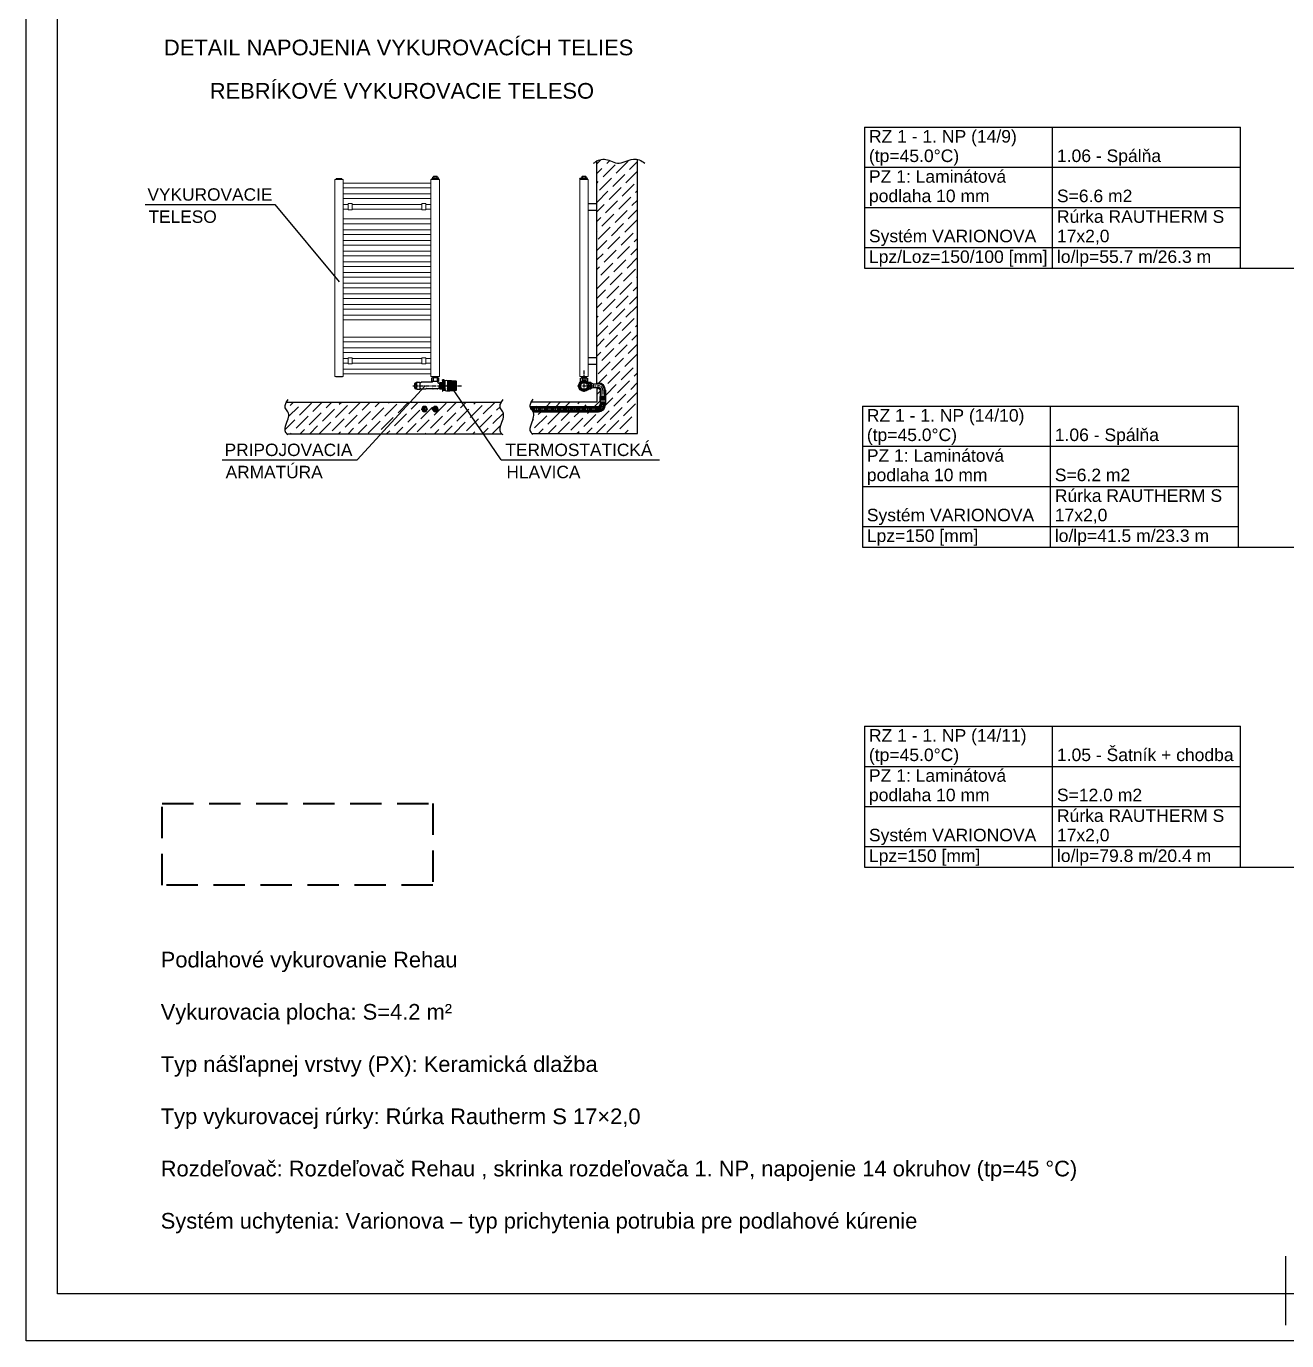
# Model space of a CAD drawing. Header units: millimetres. Extents: x 1046 to 74297, y -4150 to 54562.
# Drawn here: x 1046 to 11103, y 1145 to 11631 of the extents above; entities that cross this region are included whole.
import ezdxf

# ---------------------------------------------------------------- set-up
doc = ezdxf.new("R2010")
doc.units = ezdxf.units.MM
for name, pattern in [('DASH', [75, 50, -25]), ('STŘEDOVÁ', [50.8, 31.75, -6.35, 6.35, -6.35]), ('Čárkovaná', [325, 200, -125])]:
    doc.linetypes.add(name, pattern=pattern)
doc.layers.add('-architekti rozpiska', color=7, linetype='Continuous', lineweight=9)
doc.layers.add('UK_PRIVOD', color=1, linetype='Continuous', lineweight=50)
doc.layers.add('NETLAC', color=6, linetype='Continuous', plot=False)
for name, color, linetype in [('OKRAJOV__DILAT_CIA_PDL', 2, 'Continuous'), ('TABU_KY', 7, 'Continuous'), ('uk_os', 8, 'STŘEDOVÁ'), ('uk_spiatocka', 5, 'Čárkovaná')]:
    doc.layers.add(name, color=color, linetype=linetype)
doc.styles.add('ARIAL', font='arial.ttf')
doc.styles.get("Standard").update_dxf_attribs({"font": 'arial.ttf'})

# ---------------------------------------------------------------- blocks, each defined once
blk = doc.blocks.new('A$Cacebdfa7')
at = {"layer": 'TABU_KY', "color": 5}
for p, q in [((17, 10556), (3017, 10556)), ((1517, 10236), (1517, 10556)), ((17, 10236), (3017, 10236)), ((1517, 9916), (1517, 10236)), ((17, 9916), (3017, 9916)), ((1517, 9596), (1517, 9916)), ((17, 9596), (3017, 9596)), ((1517, 9431), (1517, 9596)), ((3017, 9431), (5217, 9431)), ((0, 8330), (3000, 8330)), ((1500, 8010), (1500, 8330)), ((0, 8010), (3000, 8010)), ((1500, 7690), (1500, 8010)), ((0, 7690), (3000, 7690)), ((1500, 7370), (1500, 7690)), ((0, 7370), (3000, 7370)), ((1500, 7205), (1500, 7370)), ((3000, 7205), (5599, 7205)), ((17, 5777), (3017, 5777)), ((1517, 5457), (1517, 5777)), ((17, 5457), (3017, 5457)), ((1517, 5137), (1517, 5457)), ((17, 5137), (3017, 5137)), ((1517, 4817), (1517, 5137)), ((17, 4817), (3017, 4817)), ((1517, 4652), (1517, 4817)), ((3017, 4652), (5702, 4652))]:
    blk.add_line(p, q, dxfattribs=at)
for points in [[(17, 10556), (17, 9431), (3017, 9431), (3017, 10556)], [(0, 8330), (0, 7205), (3000, 7205), (3000, 8330)], [(17, 5777), (17, 4652), (3017, 4652), (3017, 5777)]]:
    blk.add_lwpolyline(points, dxfattribs=at)
at = {"layer": 'TABU_KY', "color": 160, "style": 'ARIAL'}
for s, p in [('RZ 1 - 1. NP (14/9) ', (52, 10433)), ('(tp=45.0°C)', (52, 10278)), ('1.06 - Spálňa', (1552, 10278)), ('PZ 1: Laminátová', (52, 10113)), ('podlaha 10 mm', (52, 9958)), ('S=6.6 m2', (1552, 9958)), ('Rúrka RAUTHERM S', (1552, 9793)), ('Systém VARIONOVA', (52, 9638)), ('17x2,0', (1552, 9638)), ('Lpz/Loz=150/100 [mm]', (52, 9473)), ('lo/lp=55.7 m/26.3 m', (1552, 9473)), ('RZ 1 - 1. NP (14/10) ', (35, 8207)), ('(tp=45.0°C)', (35, 8052)), ('1.06 - Spálňa', (1535, 8052)), ('PZ 1: Laminátová', (35, 7887)), ('podlaha 10 mm', (35, 7732)), ('S=6.2 m2', (1535, 7732)), ('Rúrka RAUTHERM S', (1535, 7567)), ('Systém VARIONOVA', (35, 7412)), ('17x2,0', (1535, 7412)), ('Lpz=150 [mm]', (35, 7247)), ('lo/lp=41.5 m/23.3 m', (1535, 7247)), ('RZ 1 - 1. NP (14/11) ', (52, 5654)), ('(tp=45.0°C)', (52, 5499)), ('1.05 - Šatník + chodba', (1552, 5499)), ('PZ 1: Laminátová', (52, 5334)), ('podlaha 10 mm', (52, 5179)), ('S=12.0 m2', (1552, 5179)), ('Rúrka RAUTHERM S', (1552, 5014)), ('Systém VARIONOVA', (52, 4859)), ('17x2,0', (1552, 4859)), ('Lpz=150 [mm]', (52, 4694)), ('lo/lp=79.8 m/20.4 m', (1552, 4694))]:
    blk.add_text(s, height=100, dxfattribs=at).set_placement(p)

msp = doc.modelspace()

# ---------------------------------------------------------------- linework, layer by layer
for p, q in [((5598.2, 10533.1), (5631, 10565.9)), ((5598.2, 8777.7), (5598.2, 10559.7)), ((5598.2, 10456.4), (5638.8, 10497)), ((5648.4, 10430), (5744.2, 10525.8)), ((5677.1, 10535.3), (5702.2, 10560.4)), ((5753.7, 10458.7), (5849.5, 10554.5)), ((5859.1, 10487.4), (5923.2, 10551.6)), ((5923.2, 8382.4), (5923.2, 10568.4)), ((5598.2, 10379.8), (5610.1, 10391.7)), ((5619.6, 10324.6), (5715.4, 10420.4)), ((5725, 10353.3), (5820.8, 10449.1)), ((5830.4, 10382.1), (5923.2, 10474.9)), ((5598.2, 10226.5), (5686.7, 10315)), ((5696.3, 10248), (5792.1, 10343.8)), ((5801.6, 10276.7), (5897.4, 10372.5)), ((5907, 10305.4), (5923.2, 10321.7)), ((1994.3, 10209.7), (3028, 10209.7)), ((3028, 10209.7), (3541.4, 9591.6)), ((5529.9, 10216.5), (5598.2, 10216.5)), ((5598.2, 10149.9), (5658, 10209.7)), ((5667.5, 10142.6), (5763.3, 10238.4)), ((5772.9, 10171.3), (5868.7, 10267.1)), ((5878.3, 10200.1), (5923.2, 10245)), ((5529.9, 10165.3), (5598.2, 10165.3)), ((5598.2, 10073.3), (5629.2, 10104.3)), ((5638.8, 10037.2), (5734.6, 10133)), ((5744.2, 10066), (5840, 10161.8)), ((5820.8, 9989.3), (5916.6, 10085.1)), ((5849.5, 10094.7), (5923.2, 10168.4)), ((5598.2, 9996.6), (5600.5, 9998.9)), ((5610.1, 9931.9), (5705.8, 10027.7)), ((5715.4, 9960.6), (5811.2, 10056.4)), ((5792.1, 9884), (5887.8, 9979.8)), ((5598.2, 9843.4), (5677.1, 9922.3)), ((5686.7, 9855.2), (5782.5, 9951)), ((5763.3, 9778.6), (5859.1, 9874.4)), ((5868.7, 9807.3), (5923.2, 9861.9)), ((5897.4, 9912.7), (5923.2, 9938.5)), ((5598.2, 9766.7), (5648.4, 9816.9)), ((5658, 9749.9), (5753.7, 9845.7)), ((5734.6, 9673.2), (5830.4, 9769)), ((5840, 9702), (5923.2, 9785.3)), ((5598.2, 9690.1), (5619.6, 9711.6)), ((5629.2, 9644.5), (5725, 9740.3)), ((5705.8, 9567.9), (5801.6, 9663.7)), ((5811.2, 9596.6), (5907, 9692.4)), ((5600.5, 9539.1), (5696.3, 9634.9)), ((5677.1, 9462.5), (5772.9, 9558.3)), ((5782.5, 9491.2), (5878.3, 9587)), ((5887.8, 9520), (5923.2, 9555.4)), ((5916.6, 9625.3), (5923.2, 9632)), ((5598.2, 9460.2), (5667.5, 9529.6)), ((5648.4, 9357.1), (5744.2, 9452.9)), ((5753.7, 9385.9), (5849.5, 9481.7)), ((5859.1, 9414.6), (5923.2, 9478.7)), ((5598.2, 9383.6), (5638.8, 9424.2)), ((5619.6, 9251.8), (5715.4, 9347.6)), ((5725, 9280.5), (5820.8, 9376.3)), ((5830.4, 9309.2), (5923.2, 9402.1)), ((5598.2, 9307), (5610.1, 9318.8)), ((5598.2, 9153.7), (5686.7, 9242.2)), ((5696.3, 9175.1), (5792.1, 9270.9)), ((5801.6, 9203.9), (5897.4, 9299.7)), ((5907, 9232.6), (5923.2, 9248.8)), ((5598.2, 9077.1), (5658, 9136.8)), ((5667.5, 9069.8), (5763.3, 9165.6)), ((5772.9, 9098.5), (5868.7, 9194.3)), ((5878.3, 9127.2), (5923.2, 9172.2)), ((5598.2, 9000.4), (5629.2, 9031.4)), ((5638.8, 8964.4), (5734.6, 9060.2)), ((5744.2, 8993.1), (5840, 9088.9)), ((5849.5, 9021.9), (5923.2, 9095.6)), ((5529.9, 8987.7), (5598.2, 8987.7)), ((5529.9, 8936.5), (5598.2, 8936.5)), ((5598.2, 8923.8), (5600.5, 8926.1)), ((5610.1, 8859), (5705.8, 8954.8)), ((5715.4, 8887.8), (5811.2, 8983.6)), ((5820.8, 8916.5), (5916.6, 9012.3)), ((5612.2, 8784.5), (5677.1, 8849.4)), ((5686.7, 8782.4), (5782.5, 8878.2)), ((5792.1, 8811.1), (5887.8, 8906.9)), ((5897.4, 8839.9), (5923.2, 8865.7)), ((3685.5, 8172.5), (4227.8, 8763.2)), ((4835.8, 8172.5), (4430.5, 8766)), ((5598.2, 8784.5), (5611.1, 8784.5)), ((5598.2, 8748.7), (5598.2, 8632.2)), ((5598.2, 8741.8), (5611.1, 8741.8)), ((5598.2, 8693.9), (5623.9, 8719.6)), ((5623.9, 8729), (5623.9, 8611.3)), ((5666.6, 8685.6), (5753.7, 8772.8)), ((5666.6, 8729), (5666.6, 8611.3)), ((5763.3, 8705.8), (5859.1, 8801.6)), ((5840, 8629.1), (5923.2, 8712.4)), ((5868.7, 8734.5), (5923.2, 8789)), ((3121.1, 8632.2), (4202.3, 8632.2)), ((3150.5, 8605.8), (3176.9, 8632.2)), ((3227.2, 8529.2), (3322.9, 8625)), ((3332.5, 8557.9), (3406.8, 8632.2)), ((3437.9, 8586.7), (3483.5, 8632.2)), ((3514.5, 8510), (3610.3, 8605.8)), ((3543.3, 8615.4), (3560.1, 8632.2)), ((3619.9, 8538.8), (3713.3, 8632.2)), ((3725.3, 8567.5), (3790, 8632.2)), ((3830.6, 8596.2), (3866.6, 8632.2)), ((3907.3, 8519.6), (4003.1, 8615.4)), ((3936, 8625), (3943.2, 8632.2)), ((4012.6, 8548.4), (4096.5, 8632.2)), ((4118, 8577.1), (4173.1, 8632.2)), ((4202.3, 8632.2), (4836.1, 8632.2)), ((4245, 8627.5), (4249.8, 8632.2)), ((4300, 8529.2), (4395.8, 8625)), ((4405.4, 8557.9), (4479.7, 8632.2)), ((4510.7, 8586.7), (4556.3, 8632.2)), ((4587.4, 8510), (4683.2, 8605.8)), ((4616.1, 8615.4), (4632.9, 8632.2)), ((4692.7, 8538.8), (4786.2, 8632.2)), ((5066.6, 8598.5), (5611.1, 8598.5)), ((5073.8, 8629.3), (5076.7, 8632.2)), ((5598.2, 8632.2), (5075.2, 8632.2)), ((5119.7, 8598.5), (5121.5, 8600.4)), ((5196.3, 8598.5), (5226.9, 8629.1)), ((5272.9, 8598.5), (5306.6, 8632.2)), ((5349.6, 8598.5), (5383.3, 8632.2)), ((5447.2, 8619.6), (5459.9, 8632.2)), ((5502.8, 8598.5), (5514.3, 8610)), ((5579.4, 8598.5), (5619.6, 8638.7)), ((5666.5, 8608.9), (5725, 8667.4)), ((5734.6, 8600.4), (5830.4, 8696.2)), ((5811.2, 8523.8), (5907, 8619.6)), ((3139.5, 8518.2), (3217.6, 8596.2)), ((3198.4, 8423.8), (3294.2, 8519.6)), ((3303.8, 8452.6), (3399.6, 8548.4)), ((3409.2, 8481.3), (3504.9, 8577.1)), ((3485.8, 8404.7), (3581.6, 8500.5)), ((3591.2, 8433.4), (3686.9, 8529.2)), ((3696.5, 8462.1), (3792.3, 8557.9)), ((3801.9, 8490.9), (3897.7, 8586.7)), ((3878.5, 8414.2), (3974.3, 8510)), ((3983.9, 8443), (4079.7, 8538.8)), ((4089.3, 8471.7), (4185.1, 8567.5)), ((4194.6, 8500.5), (4287.7, 8593.5)), ((4271.3, 8423.8), (4367.1, 8519.6)), ((4376.6, 8452.6), (4472.4, 8548.4)), ((4482, 8481.3), (4577.8, 8577.1)), ((4558.6, 8404.7), (4654.4, 8500.5)), ((4664, 8433.4), (4759.8, 8529.2)), ((4769.4, 8462.1), (4852.7, 8545.5)), ((4798.1, 8567.5), (4826, 8595.4)), ((5087.2, 8489.4), (5092.8, 8495)), ((5090.7, 8555.9), (5611.1, 8555.9)), ((5102.4, 8428), (5198.2, 8523.8)), ((5131.1, 8533.3), (5153.6, 8555.9)), ((5207.7, 8456.7), (5303.5, 8552.5)), ((5313.1, 8485.5), (5383.5, 8555.9)), ((5389.7, 8408.8), (5485.5, 8504.6)), ((5418.5, 8514.2), (5460.1, 8555.9)), ((5495.1, 8437.6), (5590.9, 8533.3)), ((5523.8, 8542.9), (5536.8, 8555.9)), ((5600.5, 8466.3), (5696.3, 8562.1)), ((5705.8, 8495), (5801.6, 8590.8)), ((5782.5, 8418.4), (5878.3, 8514.2)), ((3112.4, 8414.4), (3188.8, 8490.9)), ((3230.6, 8379.4), (3265.5, 8414.2)), ((3307.3, 8379.4), (3370.8, 8443)), ((3383.9, 8379.4), (3476.2, 8471.7)), ((3537.2, 8379.4), (3552.8, 8395.1)), ((3613.8, 8379.4), (3658.2, 8423.8)), ((3690.4, 8379.4), (3763.6, 8452.6)), ((3773.2, 8385.5), (3868.9, 8481.3)), ((3920.3, 8379.4), (3945.6, 8404.7)), ((3996.9, 8379.4), (4050.9, 8433.4)), ((4073.6, 8379.4), (4156.3, 8462.1)), ((4165.9, 8395.1), (4261.7, 8490.9)), ((4303.5, 8379.4), (4338.3, 8414.2)), ((4380.1, 8379.4), (4443.7, 8443)), ((4456.7, 8379.4), (4549.1, 8471.7)), ((4610, 8379.4), (4625.7, 8395.1)), ((4686.6, 8379.4), (4731, 8423.8)), ((4763.3, 8379.4), (4832.8, 8448.9)), ((5133.4, 8382.4), (5169.4, 8418.4)), ((5210, 8382.4), (5274.8, 8447.1)), ((5286.7, 8382.4), (5380.2, 8475.9)), ((5439.9, 8382.4), (5456.8, 8399.2)), ((5516.6, 8382.4), (5562.2, 8428)), ((5593.2, 8382.4), (5667.5, 8456.7)), ((5677.1, 8389.7), (5772.9, 8485.5)), ((5823.1, 8382.4), (5849.5, 8408.8)), ((3122, 8379.4), (4837.5, 8379.4)), ((3154, 8379.4), (3160.1, 8385.5)), ((4226.8, 8379.4), (4232.9, 8385.5)), ((5078.1, 8382.4), (5923.2, 8382.4)), ((2609.8, 8172.5), (3685.5, 8172.5)), ((4835.8, 8172.5), (6098, 8172.5)), ((11096.1, 1270), (11096.1, 1820))]:
    msp.add_line(p, q)
at = {"color": 3, "lineweight": 18}
for p, q in [((3575.1, 10407.7), (3506.9, 10407.7)), ((3506.9, 10407.7), (3506.9, 8837.6)), ((3575.1, 8837.6), (3575.1, 10407.7)), ((4343.1, 10407.7), (4274.9, 10407.7)), ((4274.9, 10407.7), (4274.9, 8837.6)), ((4343.1, 8837.6), (4343.1, 10407.7)), ((5529.9, 10407.7), (5461.7, 10407.7)), ((5461.7, 10407.7), (5461.7, 8837.6)), ((5529.9, 8837.6), (5529.9, 10407.7)), ((4274.9, 10380.3), (3575.1, 10380.3)), ((3575.1, 10380.3), (3575.1, 10342.8)), ((3575.1, 10342.8), (4274.9, 10342.8)), ((4274.9, 10295), (3575.1, 10295)), ((3575.1, 10295), (3575.1, 10257.4)), ((4274.9, 10342.8), (4274.9, 10380.3)), ((4274.9, 10257.4), (4274.9, 10295)), ((3575.1, 10257.4), (4274.9, 10257.4)), ((3615.5, 10209.7), (3575.1, 10209.7)), ((3575.1, 10209.7), (3575.1, 10172.1)), ((3575.1, 10172.1), (3615.5, 10172.1)), ((4202.7, 10209.7), (3647.3, 10209.7)), ((3647.3, 10172.1), (4202.7, 10172.1)), ((4274.9, 10209.7), (4234.5, 10209.7)), ((4234.5, 10172.1), (4274.9, 10172.1)), ((4274.9, 10172.1), (4274.9, 10209.7)), ((4274.9, 10093.6), (3575.1, 10093.6)), ((3575.1, 10093.6), (3575.1, 10056.1)), ((4274.9, 10056.1), (4274.9, 10093.6)), ((3575.1, 10056.1), (4274.9, 10056.1)), ((4274.9, 10008.3), (3575.1, 10008.3)), ((3575.1, 10008.3), (3575.1, 9970.7)), ((3575.1, 9970.7), (4274.9, 9970.7)), ((4274.9, 9970.7), (4274.9, 10008.3)), ((4274.9, 9922.9), (3575.1, 9922.9)), ((3575.1, 9922.9), (3575.1, 9885.4)), ((3575.1, 9885.4), (4274.9, 9885.4)), ((4274.9, 9885.4), (4274.9, 9922.9)), ((4274.9, 9837.6), (3575.1, 9837.6)), ((3575.1, 9837.6), (3575.1, 9800.1)), ((3575.1, 9800.1), (4274.9, 9800.1)), ((4274.9, 9752.3), (3575.1, 9752.3)), ((3575.1, 9752.3), (3575.1, 9714.7)), ((4274.9, 9800.1), (4274.9, 9837.6)), ((4274.9, 9714.7), (4274.9, 9752.3)), ((3575.1, 9714.7), (4274.9, 9714.7)), ((4274.9, 9666.9), (3575.1, 9666.9)), ((3575.1, 9666.9), (3575.1, 9629.4)), ((4274.9, 9629.4), (4274.9, 9666.9)), ((3575.1, 9629.4), (4274.9, 9629.4)), ((4274.9, 9581.6), (3575.1, 9581.6)), ((3575.1, 9581.6), (3575.1, 9544.1)), ((3575.1, 9544.1), (4274.9, 9544.1)), ((4274.9, 9544.1), (4274.9, 9581.6)), ((4274.9, 9496.3), (3575.1, 9496.3)), ((3575.1, 9496.3), (3575.1, 9458.7)), ((3575.1, 9458.7), (4274.9, 9458.7)), ((4274.9, 9458.7), (4274.9, 9496.3)), ((4274.9, 9410.9), (3575.1, 9410.9)), ((3575.1, 9410.9), (3575.1, 9373.4)), ((3575.1, 9373.4), (4274.9, 9373.4)), ((4274.9, 9373.4), (4274.9, 9410.9)), ((4274.9, 9325.6), (3575.1, 9325.6)), ((3575.1, 9325.6), (3575.1, 9288.1)), ((3575.1, 9288.1), (4274.9, 9288.1)), ((4274.9, 9288.1), (4274.9, 9325.6)), ((4274.9, 9151.6), (3575.1, 9151.6)), ((3575.1, 9151.6), (3575.1, 9114)), ((4274.9, 9114), (4274.9, 9151.6)), ((3575.1, 9114), (4274.9, 9114)), ((4274.9, 9066.2), (3575.1, 9066.2)), ((3575.1, 9066.2), (3575.1, 9028.7)), ((3575.1, 9028.7), (4274.9, 9028.7)), ((4274.9, 9028.7), (4274.9, 9066.2)), ((3615.5, 8980.9), (3575.1, 8980.9)), ((3575.1, 8980.9), (3575.1, 8943.3)), ((3575.1, 8943.3), (3615.5, 8943.3)), ((4202.7, 8980.9), (3647.3, 8980.9)), ((3647.3, 8943.3), (4202.7, 8943.3)), ((4274.9, 8980.9), (4234.5, 8980.9)), ((4234.5, 8943.3), (4274.9, 8943.3)), ((4274.9, 8943.3), (4274.9, 8980.9)), ((3506.9, 8837.6), (3575.1, 8837.6)), ((4274.9, 8895.6), (3575.1, 8895.6)), ((3575.1, 8895.6), (3575.1, 8858)), ((3575.1, 8858), (4274.9, 8858)), ((4274.9, 8858), (4274.9, 8895.6)), ((4274.9, 8837.6), (4343.1, 8837.6)), ((5461.7, 8837.6), (5529.9, 8837.6))]:
    msp.add_line(p, q, dxfattribs=at)
at = {"color": 5, "lineweight": 18}
for p, q in [((3568, 10410), (3514.9, 10410)), ((3514.9, 10410), (3514.9, 10408.2)), ((3514.9, 10408.2), (3568, 10408.2)), ((3563.4, 10417), (3519.5, 10417)), ((3519.5, 10417), (3519.5, 10410)), ((3519.5, 10410), (3563.4, 10410)), ((3529.1, 10417), (3529.1, 10410)), ((3553.7, 10417), (3553.7, 10410)), ((3563.4, 10410), (3563.4, 10417)), ((3568, 10408.2), (3568, 10410)), ((4336.7, 10416.3), (4282.2, 10416.3)), ((4282.2, 10416.3), (4282.2, 10410)), ((4282.2, 10410), (4336.7, 10410)), ((4336, 10410), (4282.9, 10410)), ((4282.9, 10410), (4282.9, 10408.2)), ((4282.9, 10408.2), (4336, 10408.2)), ((4331.4, 10428.2), (4287.5, 10428.2)), ((4287.5, 10428.2), (4287.5, 10416.3)), ((4287.5, 10416.3), (4331.4, 10416.3)), ((4324.4, 10434.2), (4294.4, 10434.2)), ((4294.4, 10434.2), (4294.4, 10428.2)), ((4294.4, 10428.2), (4324.4, 10428.2)), ((4295.4, 10434.2), (4295.4, 10428.2)), ((4296.5, 10434.2), (4296.5, 10428.2)), ((4297.1, 10428.2), (4297.1, 10416.3)), ((4297.5, 10434.2), (4297.5, 10428.2)), ((4298.5, 10434.2), (4298.5, 10428.2)), ((4299.5, 10434.2), (4299.5, 10428.2)), ((4300.5, 10434.2), (4300.5, 10428.2)), ((4301.5, 10434.2), (4301.5, 10428.2)), ((4302.5, 10434.2), (4302.5, 10428.2)), ((4303.5, 10434.2), (4303.5, 10428.2)), ((4304.5, 10434.2), (4304.5, 10428.2)), ((4305.5, 10434.2), (4305.5, 10428.2)), ((4306.5, 10434.2), (4306.5, 10428.2)), ((4307.5, 10434.2), (4307.5, 10428.2)), ((4308.5, 10434.2), (4308.5, 10428.2)), ((4309.5, 10434.2), (4309.5, 10428.2)), ((4310.6, 10434.2), (4310.6, 10428.2)), ((4311.6, 10434.2), (4311.6, 10428.2)), ((4312.6, 10434.2), (4312.6, 10428.2)), ((4313.6, 10434.2), (4313.6, 10428.2)), ((4314.6, 10434.2), (4314.6, 10428.2)), ((4315.6, 10434.2), (4315.6, 10428.2)), ((4316.6, 10434.2), (4316.6, 10428.2)), ((4317.6, 10434.2), (4317.6, 10428.2)), ((4318.6, 10434.2), (4318.6, 10428.2)), ((4319.6, 10434.2), (4319.6, 10428.2)), ((4320.6, 10434.2), (4320.6, 10428.2)), ((4321.6, 10434.2), (4321.6, 10428.2)), ((4321.7, 10428.2), (4321.7, 10416.3)), ((4322.6, 10434.2), (4322.6, 10428.2)), ((4323.6, 10434.2), (4323.6, 10428.2)), ((4324.4, 10428.2), (4324.4, 10434.2)), ((4331.4, 10416.3), (4331.4, 10428.2)), ((4336, 10408.2), (4336, 10410)), ((4336.7, 10410), (4336.7, 10416.3))]:
    msp.add_line(p, q, dxfattribs=at)
at = {"color": 172, "lineweight": 18}
for p, q in [((5460.3, 10414.9), (5462.4, 10419.2)), ((5469, 10410.8), (5460.3, 10414.9)), ((5462.4, 10419.2), (5469, 10416.1)), ((5523.5, 10416.3), (5469, 10416.3)), ((5469, 10416.3), (5469, 10410)), ((5469, 10410), (5523.5, 10410)), ((5522.8, 10410), (5469.7, 10410)), ((5469.7, 10410), (5469.7, 10408.2)), ((5469.7, 10408.2), (5522.8, 10408.2)), ((5518.2, 10428.2), (5474.3, 10428.2)), ((5474.3, 10428.2), (5474.3, 10416.3)), ((5474.3, 10416.3), (5518.2, 10416.3)), ((5511.2, 10434.2), (5481.2, 10434.2)), ((5481.2, 10434.2), (5481.2, 10428.2)), ((5481.2, 10428.2), (5511.2, 10428.2)), ((5482.2, 10434.2), (5482.2, 10428.2)), ((5483.3, 10434.2), (5483.3, 10428.2)), ((5483.9, 10428.2), (5483.9, 10416.3)), ((5484.3, 10434.2), (5484.3, 10428.2)), ((5485.3, 10434.2), (5485.3, 10428.2)), ((5486.3, 10434.2), (5486.3, 10428.2)), ((5487.3, 10434.2), (5487.3, 10428.2)), ((5488.3, 10434.2), (5488.3, 10428.2)), ((5489.3, 10434.2), (5489.3, 10428.2)), ((5490.3, 10434.2), (5490.3, 10428.2)), ((5491.3, 10434.2), (5491.3, 10428.2)), ((5492.3, 10434.2), (5492.3, 10428.2)), ((5493.3, 10434.2), (5493.3, 10428.2)), ((5494.3, 10434.2), (5494.3, 10428.2)), ((5495.3, 10434.2), (5495.3, 10428.2)), ((5496.3, 10434.2), (5496.3, 10428.2)), ((5497.4, 10434.2), (5497.4, 10428.2)), ((5498.4, 10434.2), (5498.4, 10428.2)), ((5499.4, 10434.2), (5499.4, 10428.2)), ((5500.4, 10434.2), (5500.4, 10428.2)), ((5501.4, 10434.2), (5501.4, 10428.2)), ((5502.4, 10434.2), (5502.4, 10428.2)), ((5503.4, 10434.2), (5503.4, 10428.2)), ((5504.4, 10434.2), (5504.4, 10428.2)), ((5505.4, 10434.2), (5505.4, 10428.2)), ((5506.4, 10434.2), (5506.4, 10428.2)), ((5507.4, 10434.2), (5507.4, 10428.2)), ((5508.4, 10434.2), (5508.4, 10428.2)), ((5508.5, 10428.2), (5508.5, 10416.3)), ((5509.4, 10434.2), (5509.4, 10428.2)), ((5510.4, 10434.2), (5510.4, 10428.2)), ((5511.2, 10428.2), (5511.2, 10434.2)), ((5518.2, 10416.3), (5518.2, 10428.2)), ((5522.8, 10408.2), (5522.8, 10410)), ((5523.5, 10410), (5523.5, 10416.3)), ((4282.1, 8825.2), (4335.9, 8825.2)), ((4289.3, 8837.6), (4289.3, 8825.2)), ((4289.3, 8834.7), (4328.7, 8837.6)), ((4289.3, 8831.9), (4328.7, 8834.8)), ((4289.3, 8829.1), (4328.7, 8832)), ((4309, 8837.6), (4309, 8825.2)), ((4328.7, 8837.6), (4328.7, 8825.2)), ((5468.9, 8823.2), (5522.7, 8823.2)), ((5476.1, 8834.7), (5515.5, 8837.6)), ((5476.1, 8837.6), (5476.1, 8823.2)), ((5476.1, 8831.9), (5515.5, 8834.8)), ((5476.1, 8829.1), (5515.5, 8832)), ((5495.8, 8837.6), (5495.8, 8825.2)), ((5515.5, 8837.6), (5515.5, 8823.2)), ((5484.6, 8808), (5507, 8808)), ((5484.6, 8808), (5507, 8808)), ((5484.6, 8805.2), (5484.6, 8808)), ((5507, 8805.2), (5484.6, 8805.2)), ((5495.8, 8805.2), (5495.8, 8808)), ((5507, 8808), (5507, 8805.2))]:
    msp.add_line(p, q, dxfattribs=at)
at = {"lineweight": 18}
for p, q in [((3615.5, 10215.9), (3647.3, 10215.9)), ((3615.5, 10165.8), (3615.5, 10215.9)), ((3647.3, 10215.9), (3647.3, 10165.8)), ((4234.5, 10215.9), (4202.7, 10215.9)), ((4202.7, 10215.9), (4202.7, 10165.8)), ((4234.5, 10165.8), (4234.5, 10215.9)), ((3647.3, 10165.8), (3615.5, 10165.8)), ((4202.7, 10165.8), (4234.5, 10165.8)), ((3615.5, 8987.1), (3647.3, 8987.1)), ((3615.5, 8937.1), (3615.5, 8987.1)), ((3647.3, 8937.1), (3615.5, 8937.1)), ((3647.3, 8987.1), (3647.3, 8937.1)), ((4234.5, 8987.1), (4202.7, 8987.1)), ((4202.7, 8987.1), (4202.7, 8937.1)), ((4202.7, 8937.1), (4234.5, 8937.1)), ((4234.5, 8937.1), (4234.5, 8987.1))]:
    msp.add_line(p, q, dxfattribs=at)
at = {"color": 4, "lineweight": 18}
for p, q in [((3514.9, 8837), (3568, 8837)), ((3514.9, 8835.2), (3514.9, 8837)), ((3568, 8835.2), (3514.9, 8835.2)), ((3519.5, 8835.2), (3563.4, 8835.2)), ((3568, 8837), (3568, 8835.2))]:
    msp.add_line(p, q, dxfattribs=at)
at = {"color": 172}
for p, q in [((4282.1, 8798.3), (4282.1, 8825.2)), ((4293.5, 8825.2), (4293.5, 8798.3)), ((4324.5, 8825.2), (4324.5, 8798.3)), ((4335.9, 8825.2), (4335.9, 8798.3)), ((4381.5, 8809.3), (4367.9, 8809.3)), ((4367.9, 8809.3), (4367.9, 8807.9)), ((4367.9, 8805.5), (4367.9, 8809.3)), ((4367.9, 8809.3), (4369.5, 8809.3)), ((4381.5, 8807.9), (4381.5, 8809.3)), ((5468.9, 8796.3), (5468.9, 8823.2)), ((5480.3, 8823.2), (5480.3, 8800.9)), ((5511.3, 8823.2), (5511.3, 8800.9)), ((5522.7, 8823.2), (5522.7, 8796.3)), ((4145.6, 8744.7), (4145.6, 8781.6)), ((4145.6, 8777.2), (4159.8, 8777.2)), ((4145.6, 8749.2), (4159.8, 8749.2)), ((4150.8, 8786.7), (4159.8, 8786.7)), ((4159.8, 8739.6), (4150.8, 8739.6)), ((4159.8, 8738.4), (4159.8, 8787.9)), ((4159.8, 8786.7), (4159.8, 8739.6)), ((4165, 8793), (4186.3, 8793)), ((4186.3, 8733.3), (4165, 8733.3)), ((4186.3, 8793), (4186.3, 8733.3)), ((4188, 8782.8), (4186.3, 8782.8)), ((4188, 8743.6), (4186.3, 8743.6)), ((4199.9, 8793), (4189.1, 8783.2)), ((4194.8, 8738), (4189.1, 8743.1)), ((4195.9, 8737.6), (4232.3, 8737.6)), ((4202.2, 8793.9), (4285.9, 8793.9)), ((4233.4, 8738), (4237.1, 8741.4)), ((4238.3, 8741.8), (4285.7, 8741.8)), ((4335.9, 8798.3), (4282.1, 8798.3)), ((4290.5, 8738), (4286.8, 8741.4)), ((4289.3, 8797.3), (4289.3, 8798.3)), ((4328, 8737.6), (4291.7, 8737.6)), ((4328.7, 8791), (4328.7, 8798.3)), ((4329.2, 8738), (4334.8, 8743.1)), ((4330.4, 8787.2), (4334.8, 8783.2)), ((4336, 8782.8), (4340.7, 8782.8)), ((4336, 8743.6), (4340.7, 8743.6)), ((4342.4, 8787.7), (4342.4, 8738.6)), ((4362.6, 8787.7), (4342.4, 8787.7)), ((4342.4, 8787.7), (4342.4, 8751.2)), ((4342.4, 8785.3), (4342.4, 8763.2)), ((4362.6, 8780.9), (4342.4, 8780.9)), ((4362.6, 8774), (4342.4, 8774)), ((4362.6, 8767.2), (4342.4, 8767.2)), ((4342.4, 8741.1), (4342.4, 8763.2)), ((4362.6, 8760.3), (4342.4, 8760.3)), ((4362.6, 8753.5), (4342.4, 8753.5)), ((4342.4, 8751.2), (4342.4, 8738.6)), ((4362.6, 8746.6), (4342.4, 8746.6)), ((4362.6, 8739.8), (4342.4, 8739.8)), ((4342.4, 8738.6), (4362.6, 8738.6)), ((4362.6, 8787.7), (4367.9, 8791.6)), ((4362.6, 8738.6), (4362.6, 8787.7)), ((4362.6, 8738.6), (4367.9, 8734.8)), ((4367.9, 8805.5), (4367.9, 8719.7)), ((4367.9, 8719.7), (4369.5, 8719.7)), ((4369.5, 8807.9), (4381.5, 8807.9)), ((4369.5, 8807.9), (4369.5, 8805.5)), ((4369.5, 8719.7), (4369.5, 8805.5)), ((4369.5, 8792.8), (4374.9, 8796.6)), ((4369.5, 8733.6), (4374.9, 8729.7)), ((4401.1, 8805.5), (4374.9, 8802)), ((4374.9, 8802), (4374.9, 8729.7)), ((4374.9, 8724.3), (4374.9, 8796.6)), ((4401.1, 8720.9), (4374.9, 8724.3)), ((4391.6, 8800), (4380.3, 8800)), ((4380.3, 8800), (4380.3, 8799.3)), ((4380.3, 8799.3), (4391.6, 8799.3)), ((4391.6, 8791.8), (4380.3, 8791.8)), ((4380.3, 8791.8), (4380.3, 8791.6)), ((4380.3, 8791.6), (4391.6, 8791.6)), ((4391.6, 8784.2), (4380.3, 8784.2)), ((4380.3, 8784.2), (4380.3, 8783.9)), ((4380.3, 8783.9), (4391.6, 8783.9)), ((4391.6, 8776.5), (4380.3, 8776.5)), ((4380.3, 8776.5), (4380.3, 8776.3)), ((4380.3, 8776.3), (4391.6, 8776.3)), ((4380.3, 8768.8), (4391.6, 8768.8)), ((4380.3, 8768.1), (4380.3, 8768.8)), ((4391.6, 8768.1), (4380.3, 8768.1)), ((4391.6, 8760.7), (4380.3, 8760.7)), ((4380.3, 8760.7), (4380.3, 8760.4)), ((4380.3, 8760.4), (4391.6, 8760.4)), ((4380.3, 8753), (4380.3, 8752.8)), ((4391.6, 8753), (4380.3, 8753)), ((4380.3, 8752.8), (4391.6, 8752.8)), ((4380.3, 8745.3), (4380.3, 8745.1)), ((4391.6, 8745.3), (4380.3, 8745.3)), ((4380.3, 8745.1), (4391.6, 8745.1)), ((4380.3, 8736.9), (4380.3, 8737.7)), ((4380.3, 8737.7), (4391.6, 8737.7)), ((4391.6, 8736.9), (4380.3, 8736.9)), ((4391.6, 8729.5), (4380.3, 8729.5)), ((4380.3, 8729.5), (4380.3, 8729.2)), ((4380.3, 8729.2), (4391.6, 8729.2)), ((4391.6, 8799.3), (4391.6, 8800)), ((4391.6, 8791.6), (4391.6, 8791.8)), ((4391.6, 8783.9), (4391.6, 8784.2)), ((4391.6, 8776.3), (4391.6, 8776.5)), ((4391.6, 8768.8), (4391.6, 8768.1)), ((4391.6, 8760.4), (4391.6, 8760.7)), ((4391.6, 8752.8), (4391.6, 8753)), ((4391.6, 8745.1), (4391.6, 8745.3)), ((4391.6, 8737.7), (4391.6, 8736.9)), ((4391.6, 8729.2), (4391.6, 8729.5)), ((4475.9, 8798.8), (4401.1, 8805.5)), ((4401.1, 8720.9), (4475.9, 8727.6)), ((4406.5, 8804.9), (4406.5, 8798)), ((4406.5, 8798), (4475.4, 8798)), ((4406.5, 8795.3), (4406.5, 8788.2)), ((4406.5, 8795.3), (4475.4, 8795.3)), ((4406.5, 8788.2), (4475.4, 8788.2)), ((4406.5, 8785.5), (4475.4, 8785.5)), ((4406.5, 8785.5), (4406.5, 8778.4)), ((4406.5, 8778.4), (4475.4, 8778.4)), ((4406.5, 8775.8), (4475.4, 8775.8)), ((4406.5, 8775.8), (4406.5, 8768.6)), ((4406.5, 8768.6), (4475.4, 8768.6)), ((4406.5, 8766), (4475.4, 8766)), ((4406.5, 8766), (4406.5, 8758.9)), ((4406.5, 8758.9), (4475.4, 8758.9)), ((4406.5, 8756.2), (4475.4, 8756.2)), ((4406.5, 8756.2), (4406.5, 8749.1)), ((4406.5, 8749.1), (4475.4, 8749.1)), ((4406.5, 8746.4), (4475.4, 8746.4)), ((4406.5, 8746.4), (4406.5, 8739.3)), ((4406.5, 8739.3), (4475.4, 8739.3)), ((4406.5, 8736.7), (4475.4, 8736.7)), ((4406.5, 8736.7), (4406.5, 8729.5)), ((4406.5, 8729.5), (4475.4, 8729.5)), ((4406.5, 8726.9), (4469.7, 8726.9)), ((4406.5, 8726.9), (4406.5, 8721.4)), ((4475.4, 8798), (4475.4, 8798.8)), ((4475.4, 8795.3), (4475.4, 8788.2)), ((4475.4, 8785.5), (4475.4, 8778.4)), ((4475.4, 8775.8), (4475.4, 8768.6)), ((4475.4, 8766), (4475.4, 8758.9)), ((4475.4, 8756.2), (4475.4, 8749.1)), ((4475.4, 8746.4), (4475.4, 8739.3)), ((4475.4, 8736.7), (4475.4, 8729.5)), ((4479.8, 8731.9), (4479.8, 8794.5)), ((5453.3, 8764.6), (5461.8, 8764.6)), ((5453.3, 8757.8), (5461.8, 8757.8)), ((5455.2, 8774.3), (5463.1, 8771)), ((5455.2, 8748.1), (5463.1, 8751.3)), ((5457.8, 8780.6), (5465.7, 8777.3)), ((5457.8, 8741.8), (5465.7, 8745)), ((5463.3, 8788.9), (5469.4, 8782.8)), ((5463.3, 8733.5), (5469.4, 8739.6)), ((5468.1, 8793.7), (5474.2, 8787.6)), ((5468.1, 8728.7), (5474.2, 8734.8)), ((5471.6, 8796.3), (5468.9, 8796.3)), ((5473.5, 8797.6), (5473.6, 8797.6)), ((5476.4, 8799.2), (5479.6, 8791.3)), ((5476.4, 8723.2), (5479.6, 8731.1)), ((5482.7, 8801.8), (5486, 8793.9)), ((5482.7, 8720.6), (5486, 8728.5)), ((5484.6, 8802.4), (5484.6, 8808)), ((5492.4, 8803.7), (5492.4, 8795.2)), ((5492.4, 8718.7), (5492.4, 8727.2)), ((5499.2, 8803.7), (5499.2, 8795.2)), ((5499.2, 8718.7), (5499.2, 8727.2)), ((5508.9, 8801.8), (5505.6, 8793.9)), ((5508.9, 8720.6), (5505.6, 8728.5)), ((5507, 8808), (5507, 8802.4)), ((5515.2, 8799.2), (5511.9, 8791.3)), ((5515.2, 8723.2), (5511.9, 8731.1)), ((5523.5, 8793.7), (5517.4, 8787.6)), ((5523.5, 8728.7), (5517.4, 8734.8)), ((5522.7, 8796.3), (5520, 8796.3)), ((5528.3, 8788.9), (5522.2, 8782.8)), ((5528.3, 8733.5), (5522.2, 8739.6)), ((5533.8, 8780.6), (5525.9, 8777.3)), ((5533.8, 8741.8), (5525.9, 8745)), ((5536.4, 8774.3), (5528.5, 8771)), ((5536.4, 8748.1), (5528.5, 8751.3)), ((5529.5, 8787.4), (5530.1, 8788.6)), ((5529.6, 8787.2), (5529.6, 8787.4)), ((5538.3, 8764.6), (5529.8, 8764.6)), ((5538.3, 8757.8), (5529.8, 8757.8)), ((5549.9, 8789.1), (5531.3, 8789.1)), ((5531.3, 8737.9), (5549.9, 8737.9)), ((5549.9, 8779.4), (5534.4, 8779.4)), ((5536.3, 8747.7), (5549.9, 8747.7)), ((5552.6, 8785.8), (5551.1, 8788.6)), ((5552.6, 8740.6), (5551.1, 8738.4)), ((5551.6, 8781.1), (5551.6, 8787.4)), ((5551.6, 8749.4), (5551.6, 8777.7)), ((5551.6, 8739.6), (5551.6, 8746)), ((5552.6, 8785.8), (5568.9, 8777.7)), ((5552.6, 8785.8), (5552.6, 8740.6)), ((5568.9, 8748.7), (5552.6, 8740.6)), ((5568.9, 8777.7), (5568.9, 8748.7)), ((5568.9, 8777.7), (5611.1, 8777.7)), ((5568.9, 8748.7), (5611.1, 8748.7)), ((5630.7, 8729), (5630.7, 8677)), ((5659.7, 8729), (5659.7, 8677)), ((5623.9, 8677), (5666.6, 8677)), ((5623.9, 8669.4), (5623.9, 8677)), ((5666.6, 8669.4), (5623.9, 8669.4)), ((5623.9, 8667.7), (5666.6, 8667.7)), ((5623.9, 8631.8), (5623.9, 8667.7)), ((5666.6, 8655.1), (5623.9, 8655.1)), ((5623.9, 8655.1), (5623.9, 8649.7)), ((5623.9, 8649.7), (5666.6, 8649.7)), ((5666.6, 8631.8), (5623.9, 8631.8)), ((5630.7, 8669.4), (5630.7, 8667.7)), ((5645.2, 8669.4), (5645.2, 8667.7)), ((5659.7, 8669.4), (5659.7, 8667.7)), ((5666.6, 8677), (5666.6, 8669.4)), ((5666.6, 8667.7), (5666.6, 8631.8)), ((5666.6, 8649.7), (5666.6, 8655.1))]:
    msp.add_line(p, q, dxfattribs=at)
msp.add_lwpolyline([(1296.1, 21770), (42546.1, 21770), (42546.1, 1520), (1296.1, 1520)], close=True)
at = {"color": 5, "lineweight": 18}
msp.add_circle((4309.4, 10413.2), 2.35, dxfattribs=at)
at = {"color": 172}
for radius in [42.7, 27.4]:
    msp.add_circle((5495.8, 8761.2), radius, dxfattribs=at)
for centre, radius, start, end in [((4150.8, 8781.6), 5.12, 90, 180), ((4150.8, 8744.7), 5.12, 180, 270), ((4165, 8787.9), 5.12, 90, 180), ((4165, 8738.4), 5.12, 180, 270), ((4188, 8784.5), 1.71, 270, 312.17748), ((4188, 8741.9), 1.71, 47.82252, 90), ((4195.9, 8739.3), 1.71, 227.82252, 270), ((4202.2, 8790.5), 3.41, 90, 132.17748), ((4232.3, 8739.3), 1.71, 270, 312.17748), ((4238.3, 8740.1), 1.71, 90, 132.17748), ((4285.7, 8740.1), 1.71, 47.82252, 90), ((4285.9, 8797.3), 3.41, 270, 0), ((4291.7, 8739.3), 1.71, 227.82252, 270), ((4328, 8739.3), 1.71, 270, 312.17748), ((4333.8, 8791), 5.12, 180, 227.82252), ((4336, 8784.5), 1.71, 227.82252, 270), ((4336, 8741.9), 1.71, 90, 132.17748), ((4340.7, 8781.1), 1.71, 0, 90), ((4340.7, 8745.3), 1.71, 270, 0), ((4475.5, 8794.5), 4.31, 0, 84.51524), ((4475.5, 8731.9), 4.31, 275.48476, 0), ((5495.8, 8761.2), 34.1, 163.23845, 174.26227), ((5495.8, 8761.2), 34.1, 185.73773, 196.76155), ((5495.8, 8761.2), 34.1, 140.73889, 151.7613), ((5495.8, 8761.2), 34.1, 208.2387, 219.26111), ((5495.8, 8761.2), 34.1, 118.2387, 129.26111), ((5495.8, 8761.2), 34.1, 230.73889, 241.7613), ((5495.8, 8761.2), 34.1, 95.73773, 109.09959), ((5495.8, 8761.2), 34.1, 250.90041, 264.26227), ((5495.8, 8761.2), 34.1, 70.90041, 84.26227), ((5495.8, 8761.2), 34.1, 275.73773, 289.09959), ((5495.8, 8761.2), 34.1, 50.73889, 61.7613), ((5495.8, 8761.2), 34.1, 298.2387, 309.26111), ((5495.8, 8761.2), 34.1, 28.2387, 39.26111), ((5495.8, 8761.2), 34.1, 320.73889, 331.7613), ((5495.8, 8761.2), 34.1, 5.73773, 16.76155), ((5495.8, 8761.2), 34.1, 343.23845, 354.26227), ((5531.3, 8787.4), 1.71, 90, 180), ((5549.9, 8787.4), 1.71, 0, 90), ((5549.9, 8781.1), 1.71, 270, 0), ((5549.9, 8777.7), 1.71, 0, 90), ((5549.9, 8749.4), 1.71, 270, 0), ((5549.9, 8746), 1.71, 0, 90), ((5549.9, 8739.6), 1.71, 270, 0), ((5611.1, 8729), 48.6, 0, 90), ((5611.1, 8729), 19.6, 0, 90)]:
    msp.add_arc(centre, radius, start, end, dxfattribs=at)
for centre, radius, start, end in [((5611.1, 8729), 55.5, 0, 90), ((5611.1, 8729), 12.8, 0, 90), ((4223.7, 8577.2), 21.3, 0, 180), ((4309, 8577.2), 21.3, 0, 180), ((5611.1, 8611.3), 55.5, 270, 0), ((5611.1, 8611.3), 12.8, 270, 0), ((4223.7, 8577.2), 21.3, 180, 0), ((4309, 8577.2), 21.3, 180, 0)]:
    msp.add_arc(centre, radius, start, end)
for points, start_tangent in [([(5571.6, 10538.5), (5611.3, 10562.6), (5707.1, 10558.6), (5762.4, 10538.4), (5823.6, 10552.4), (5890, 10570), (5937.5, 10564.6), (5982.3, 10538.6)], (0.0971603, 0.9952688)), ([(3134.9, 8370.5), (3117.6, 8388.9), (3120.5, 8457.3), (3138.8, 8513), (3133.6, 8555.8), (3112.4, 8588), (3116.2, 8621.9), (3134.8, 8653.9)], (-0.9952688, 0.0971603)), ([(4849.9, 8370.5), (4832.7, 8388.9), (4835.5, 8457.3), (4853.8, 8513), (4848.6, 8555.8), (4827.4, 8588), (4831.2, 8621.9), (4849.8, 8653.9)], (-0.9952688, 0.0971603)), ([(5090.6, 8373.5), (5073.3, 8391.8), (5076.1, 8460.3), (5094.4, 8515.9), (5089.2, 8558.7), (5068, 8590.9), (5071.8, 8624.8), (5090.4, 8656.9)], (-0.9952688, 0.0971603))]:
    msp.add_spline(points, degree=3, dxfattribs=dict(start_tangent=start_tangent))
at = {"layer": 'NETLAC'}
msp.add_lwpolyline([(1046.1, 22145), (42796.1, 22145), (42796.1, 1145), (1046.1, 1145)], close=True, dxfattribs=at)
at = {"layer": 'OKRAJOV__DILAT_CIA_PDL', "color": 116, "linetype": 'DASH', "lineweight": 40, "ltscale": 5, "true_color": 0x136734}
msp.add_lwpolyline([(2130, 5431.9), (4289.6, 5431.9), (4289.6, 4778.7), (2130, 4778.7)], close=True, dxfattribs=at)
at = {"layer": 'uk_os'}
for p, q in [((5495.8, 8885.8), (5495.8, 8714.8)), ((4130.3, 8763.2), (4519.5, 8763.2)), ((5445.5, 8763.2), (5611.1, 8763.2)), ((5645.2, 8729), (5645.2, 8677)), ((4223.7, 8555.9), (4223.7, 8598.5)), ((4309, 8555.9), (4309, 8598.5)), ((5645.2, 8631.8), (5645.2, 8611.3)), ((4197.2, 8577.2), (4250.6, 8577.2)), ((4282.5, 8577.2), (4336, 8577.2)), ((5075.7, 8577.2), (5611.1, 8577.2))]:
    msp.add_line(p, q, dxfattribs=at)
for centre, start, end in [((5611.1, 8729), 0, 90), ((5611.1, 8611.3), 270, 0)]:
    msp.add_arc(centre, 34.1, start, end, dxfattribs=at)
at = {"layer": 'UK_PRIVOD'}
for p, q in [((5630.7, 8631.8), (5630.7, 8611.3)), ((5659.7, 8631.8), (5659.7, 8611.3)), ((5067.8, 8591.7), (5611.1, 8591.7)), ((5086.8, 8562.7), (5611.1, 8562.7))]:
    msp.add_line(p, q, dxfattribs=at)
for centre, radius, start, end in [((5611.1, 8611.3), 48.6, 270, 0), ((5611.1, 8611.3), 19.6, 270, 0), ((4309, 8577.2), 14.5, 0, 180), ((4309, 8577.2), 14.5, 180, 0)]:
    msp.add_arc(centre, radius, start, end, dxfattribs=at)
at = {"layer": 'uk_spiatocka'}
for start, end in [(0, 180), (180, 0)]:
    msp.add_arc((4223.7, 8577.2), 14.5, start, end, dxfattribs=at)

# ---------------------------------------------------------------- texts
at = {"layer": '-architekti rozpiska', "color": 0, "linetype": 'ByBlock', "lineweight": 5, "style": 'ARIAL'}
for s, p in [('VYKUROVACIE', (2012.9, 10239.7)), ('TELESO', (2021.1, 10062.8)), ('PRIPOJOVACIA', (2628.5, 8202.6)), ('TERMOSTATICKÁ', (4868.9, 8202.6)), ('ARMATÚRA', (2636.6, 8025.7)), ('HLAVICA', (4877, 8025.7))]:
    msp.add_text(s, height=98.82, dxfattribs=at).set_placement(p)
for s, p in [('DETAIL NAPOJENIA VYKUROVACÍCH TELIES ', (2144.2, 11399.4)), ('REBRÍKOVÉ VYKUROVACIE TELESO', (2510.2, 11053.5))]:
    msp.add_text(s, height=125).set_placement(p)
at = {"color": 172}
for s, p in [('3', (4401.2, 8798.4)), ('2', (4401.2, 8767.2)), ('1', (4401.2, 8736.7)), ('*', (4401.2, 8723.3))]:
    msp.add_text(s, height=5.7, rotation=90, dxfattribs=at).set_placement(p)
at = {"insert": (2118.8, 4247.9), "char_height": 125, "attachment_point": 1}
msp.add_mtext_dynamic_manual_height_columns('Podlahové vykurovanie Rehau\\P\\PVykurovacia plocha: S=4.2 m²\\P\\PTyp nášľapnej vrstvy (PX): Keramická dlažba\\P\\PTyp vykurovacej rúrky: Rúrka Rautherm S 17×2,0\\P\\PRozdeľovač: Rozdeľovač Rehau , skrinka rozdeľovača 1. NP, napojenie 14 okruhov (tp\u200b=45 °C)\\P\\PSystém uchytenia: Varionova – typ prichytenia potrubia pre podlahové kúrenie', width=57241.444, gutter_width=625, heights=[0], dxfattribs=at)

# ---------------------------------------------------------------- next in the draw order: block references
msp.add_blockref('A$Cacebdfa7', (7717.6, 270))

doc.saveas('drawing.dxf')
